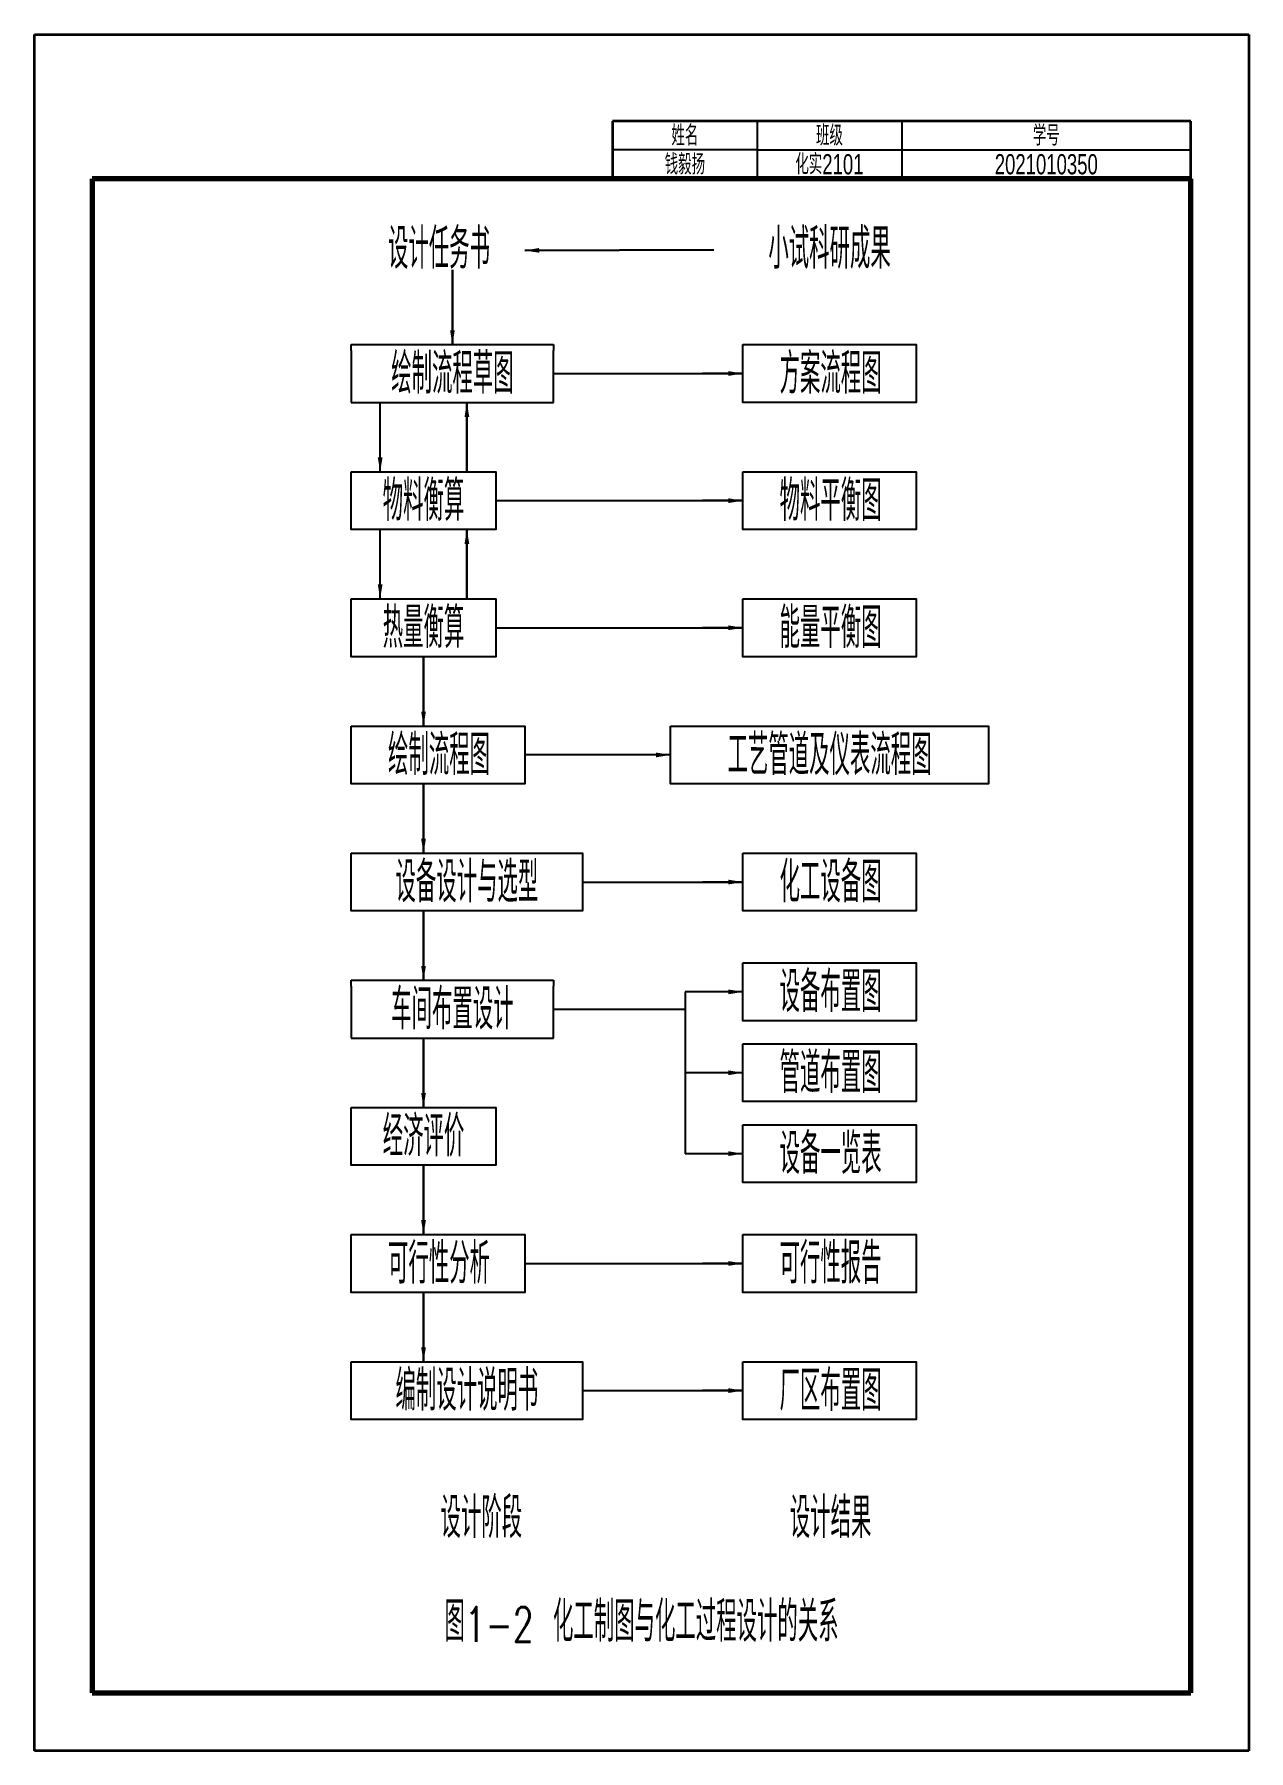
# Model space of a CAD drawing. Header units: millimetres. Extents: x 1613 to 1823, y 1823 to 2120.
import ezdxf

# ---------------------------------------------------------------- set-up
doc = ezdxf.new("R2010")
doc.units = ezdxf.units.MM
doc.layers.add('作业', color=7, linetype='Continuous')
doc.layers.add('文本', color=7, linetype='Continuous', lineweight=18)
doc.styles.add('HGCAD', font='hgcad.shx', dxfattribs={"width": 0.7, "bigfont": 'hgcadhz.shx'})
doc.styles.get("Standard").update_dxf_attribs({"font": 'arial.ttf'})
doc.styles.add('国标汉字', font='romans.shx', dxfattribs={"width": 0.7, "height": 3.5, "bigfont": 'gbcbig.shx'})
doc.dimstyles.new('ISO-25', dxfattribs={"dimtxt": 2.5, "dimasz": 2.5, "dimexe": 1.25, "dimexo": 0.625, "dimtad": 1, "dimtxsty": 'Standard', "dimcen": 2.5, "dimadec": 0, "dimazin": 0, "dimtfac": 1, "dimtmove": 0, "dimatfit": 3, "dimfxl": 1, "dimarcsym": 0})

msp = doc.modelspace()

# ---------------------------------------------------------------- linework, layer by layer
at = {"lineweight": 35}
for p, q in [((1613.31, 2120.34), (1823.31, 2120.34)), ((1613.31, 1823.34), (1613.31, 2120.34)), ((1823.31, 2120.34), (1823.31, 1823.34)), ((1813.31, 2105.34), (1713.31, 2105.34)), ((1713.31, 2105.34), (1713.31, 2095.34)), ((1813.31, 2095.34), (1813.31, 2105.34)), ((1823.31, 1823.34), (1613.31, 1823.34))]:
    msp.add_line(p, q, dxfattribs=at)
for p, q in [((1738.31, 2105.34), (1738.31, 2095.34)), ((1763.31, 2105.34), (1763.31, 2095.34)), ((1738.31, 2100.34), (1713.31, 2100.34)), ((1738.31, 2100.34), (1813.31, 2100.34))]:
    msp.add_line(p, q)
at = {"lineweight": 70}
for p, q in [((1813.31, 2095.34), (1623.31, 2095.34)), ((1623.31, 2095.34), (1623.31, 1833.34)), ((1813.31, 1833.34), (1813.31, 2095.34)), ((1623.31, 1833.34), (1813.31, 1833.34))]:
    msp.add_line(p, q, dxfattribs=at)
at = {"layer": '作业'}
for p, q in [((1730.83, 2083.07), (1698.11, 2082.95)), ((1685.61, 2079.57), (1685.61, 2066.65)), ((1668.11, 2065.65), (1668.11, 2066.65)), ((1668.11, 2066.65), (1703.11, 2066.65)), ((1668.11, 2065.65), (1668.11, 2057.65)), ((1703.11, 2066.65), (1703.11, 2065.65)), ((1703.11, 2057.65), (1703.11, 2065.65)), ((1703.11, 2061.65), (1735.83, 2061.65)), ((1668.11, 2057.65), (1668.11, 2056.65)), ((1668.11, 2056.65), (1703.11, 2056.65)), ((1673.11, 2044.65), (1673.11, 2056.65)), ((1688.11, 2044.65), (1688.11, 2056.65)), ((1703.11, 2056.65), (1703.11, 2057.65)), ((1693.11, 2039.65), (1735.83, 2039.65)), ((1673.11, 2022.65), (1673.11, 2034.65)), ((1688.11, 2022.65), (1688.11, 2034.65)), ((1693.11, 2017.65), (1735.83, 2017.65)), ((1680.61, 2012.65), (1680.61, 2000.65)), ((1723.33, 1995.65), (1698.11, 1995.65)), ((1680.61, 1990.65), (1680.61, 1978.65)), ((1708.11, 1973.65), (1735.83, 1973.65)), ((1680.61, 1968.65), (1680.61, 1956.65)), ((1668.11, 1955.65), (1668.11, 1956.65)), ((1668.11, 1956.65), (1703.11, 1956.65)), ((1668.11, 1955.65), (1668.11, 1947.65)), ((1703.11, 1956.65), (1703.11, 1955.65)), ((1703.11, 1947.65), (1703.11, 1955.65)), ((1725.83, 1954.65), (1725.83, 1926.65)), ((1703.11, 1951.65), (1725.83, 1951.65)), ((1668.11, 1947.65), (1668.11, 1946.65)), ((1668.11, 1946.65), (1703.11, 1946.65)), ((1680.61, 1946.65), (1680.61, 1934.65)), ((1703.11, 1946.65), (1703.11, 1947.65)), ((1680.61, 1924.65), (1680.61, 1912.65)), ((1698.11, 1907.65), (1735.83, 1907.65)), ((1680.61, 1902.65), (1680.61, 1890.65)), ((1708.11, 1885.65), (1735.83, 1885.65))]:
    msp.add_line(p, q, dxfattribs=at)
for points in [[(1735.83, 2066.65), (1765.83, 2066.65), (1765.83, 2056.65), (1735.83, 2056.65)], [(1668.11, 2044.65), (1693.11, 2044.65), (1693.11, 2034.65), (1668.11, 2034.65)], [(1735.83, 2044.65), (1765.83, 2044.65), (1765.83, 2034.65), (1735.83, 2034.65)], [(1668.11, 2022.65), (1693.11, 2022.65), (1693.11, 2012.65), (1668.11, 2012.65)], [(1735.83, 2022.65), (1765.83, 2022.65), (1765.83, 2012.65), (1735.83, 2012.65)], [(1668.11, 2000.65), (1698.11, 2000.65), (1698.11, 1990.65), (1668.11, 1990.65)], [(1723.33, 2000.65), (1778.33, 2000.65), (1778.33, 1990.65), (1723.33, 1990.65)], [(1668.11, 1978.65), (1708.11, 1978.65), (1708.11, 1968.65), (1668.11, 1968.65)], [(1735.83, 1978.65), (1765.83, 1978.65), (1765.83, 1968.65), (1735.83, 1968.65)], [(1735.83, 1959.65), (1765.83, 1959.65), (1765.83, 1949.65), (1735.83, 1949.65)], [(1735.83, 1945.65), (1765.83, 1945.65), (1765.83, 1935.65), (1735.83, 1935.65)], [(1668.11, 1934.65), (1693.11, 1934.65), (1693.11, 1924.65), (1668.11, 1924.65)], [(1735.83, 1931.65), (1765.83, 1931.65), (1765.83, 1921.65), (1735.83, 1921.65)], [(1668.11, 1912.65), (1698.11, 1912.65), (1698.11, 1902.65), (1668.11, 1902.65)], [(1735.83, 1912.65), (1765.83, 1912.65), (1765.83, 1902.65), (1735.83, 1902.65)], [(1668.11, 1890.65), (1708.11, 1890.65), (1708.11, 1880.65), (1668.11, 1880.65)], [(1735.83, 1890.65), (1765.83, 1890.65), (1765.83, 1880.65), (1735.83, 1880.65)]]:
    msp.add_lwpolyline(points, close=True, dxfattribs=at)

# ---------------------------------------------------------------- texts
at = {"insert": (1718.31, 1845.67), "char_height": 7, "attachment_point": 5, "style": '国标汉字'}
msp.add_mtext_dynamic_manual_height_columns('图{\\H0.85714x;1-2} 化工制图与化工过程设计的关系', width=190, gutter_width=12.5, heights=[0], dxfattribs=at)
at = {"layer": '作业', "char_height": 7, "attachment_point": 5, "style": '国标汉字'}
for s, width, insert in [('\\pxqc;设计任务书', 29.6291, (1683.29, 2083.26)), ('\\pxqc;小试科研成果', 40, (1750.83, 2083.26)), ('\\pxqc;绘制流程草图', 35, (1685.61, 2061.65)), ('\\pxqc;方案流程图', 29.6291, (1751.01, 2061.65)), ('\\pxqc;物料衡算', 25, (1680.61, 2039.65)), ('\\pxqc;物料平衡图', 29.6291, (1751.01, 2039.65)), ('\\pxqc;热量衡算', 25, (1680.61, 2017.65)), ('\\pxqc;能量平衡图', 29.6291, (1751.01, 2017.65)), ('\\pxqc;绘制流程图', 29.6291, (1683.29, 1995.65)), ('\\pxqc;工艺管道及仪表流程图', 55, (1750.83, 1995.65)), ('\\pxqc;设备设计与选型', 40, (1688.11, 1973.65)), ('\\pxqc;化工设备图', 29.6291, (1751.01, 1973.65)), ('\\pxqc;设备布置图', 29.6291, (1751.01, 1954.65)), ('\\pxqc;车间布置设计', 35, (1685.61, 1951.65)), ('\\pxqc;管道布置图', 29.6291, (1751.01, 1940.65)), ('\\pxqc;经济评价', 25, (1680.61, 1929.65)), ('\\pxqc;设备一览表', 29.6291, (1751.01, 1926.65)), ('\\pxqc;可行性分析', 29.6291, (1683.29, 1907.65)), ('\\pxqc;可行性报告', 29.6291, (1751.01, 1907.65)), ('\\pxqc;编制设计说明书', 40, (1688.11, 1885.65)), ('\\pxqc;厂区布置图', 29.6291, (1751.01, 1885.65)), ('\\pxqc;设计阶段', 40, (1690.61, 1863.65)), ('\\pxqc;设计结果', 29.6291, (1751.01, 1863.65))]:
    msp.add_mtext_dynamic_manual_height_columns(s, width=width, gutter_width=12.5, heights=[0], dxfattribs=dict(at, insert=insert))
at = {"layer": '文本', "char_height": 3.5, "attachment_point": 5, "style": 'HGCAD'}
for s, width, insert in [('\\pxqc;姓名', 25, (1725.81, 2102.84)), ('\\pxqc;班级', 25, (1750.81, 2102.84)), ('\\pxqc;学号', 50, (1788.31, 2102.84)), ('\\pxqc;钱毅扬', 25, (1725.81, 2097.84)), ('\\pxqc;化实2101', 25, (1750.81, 2097.84)), ('\\pxqc;2021010350', 50, (1788.31, 2097.84))]:
    msp.add_mtext_dynamic_manual_height_columns(s, width=width, gutter_width=25, heights=[0], dxfattribs=dict(at, insert=insert))

# ---------------------------------------------------------------- leaders
at = {"layer": '作业'}
for points in [[(1698.11, 2082.95), (1730.83, 2083.07)], [(1685.61, 2066.65), (1685.61, 2079.57)], [(1735.83, 2061.65), (1728.87, 2061.65)], [(1673.11, 2044.65), (1673.11, 2056.65)], [(1688.11, 2056.65), (1688.11, 2044.65)], [(1735.83, 2039.65), (1728.87, 2039.65)], [(1673.11, 2022.65), (1673.11, 2034.65)], [(1688.11, 2034.65), (1688.11, 2022.65)], [(1735.83, 2017.65), (1728.87, 2017.65)], [(1680.61, 2000.65), (1680.61, 2012.65)], [(1723.33, 1995.65), (1716.37, 1995.65)], [(1680.61, 1978.65), (1680.61, 1990.65)], [(1735.83, 1973.65), (1728.87, 1973.65)], [(1680.61, 1956.65), (1680.61, 1968.65)], [(1735.83, 1954.65), (1725.83, 1954.65)], [(1680.61, 1934.65), (1680.61, 1946.65)], [(1735.83, 1940.65), (1725.83, 1940.65)], [(1680.61, 1912.65), (1680.61, 1924.65)], [(1735.83, 1926.65), (1725.83, 1926.65)], [(1735.83, 1907.65), (1728.87, 1907.65)], [(1680.61, 1890.65), (1680.61, 1902.65)], [(1735.83, 1885.65), (1728.87, 1885.65)]]:
    msp.add_leader(points, dimstyle='ISO-25', override={"dimgap": 0.625, "dimtad": 0}, dxfattribs=at)

doc.saveas('drawing.dxf')
